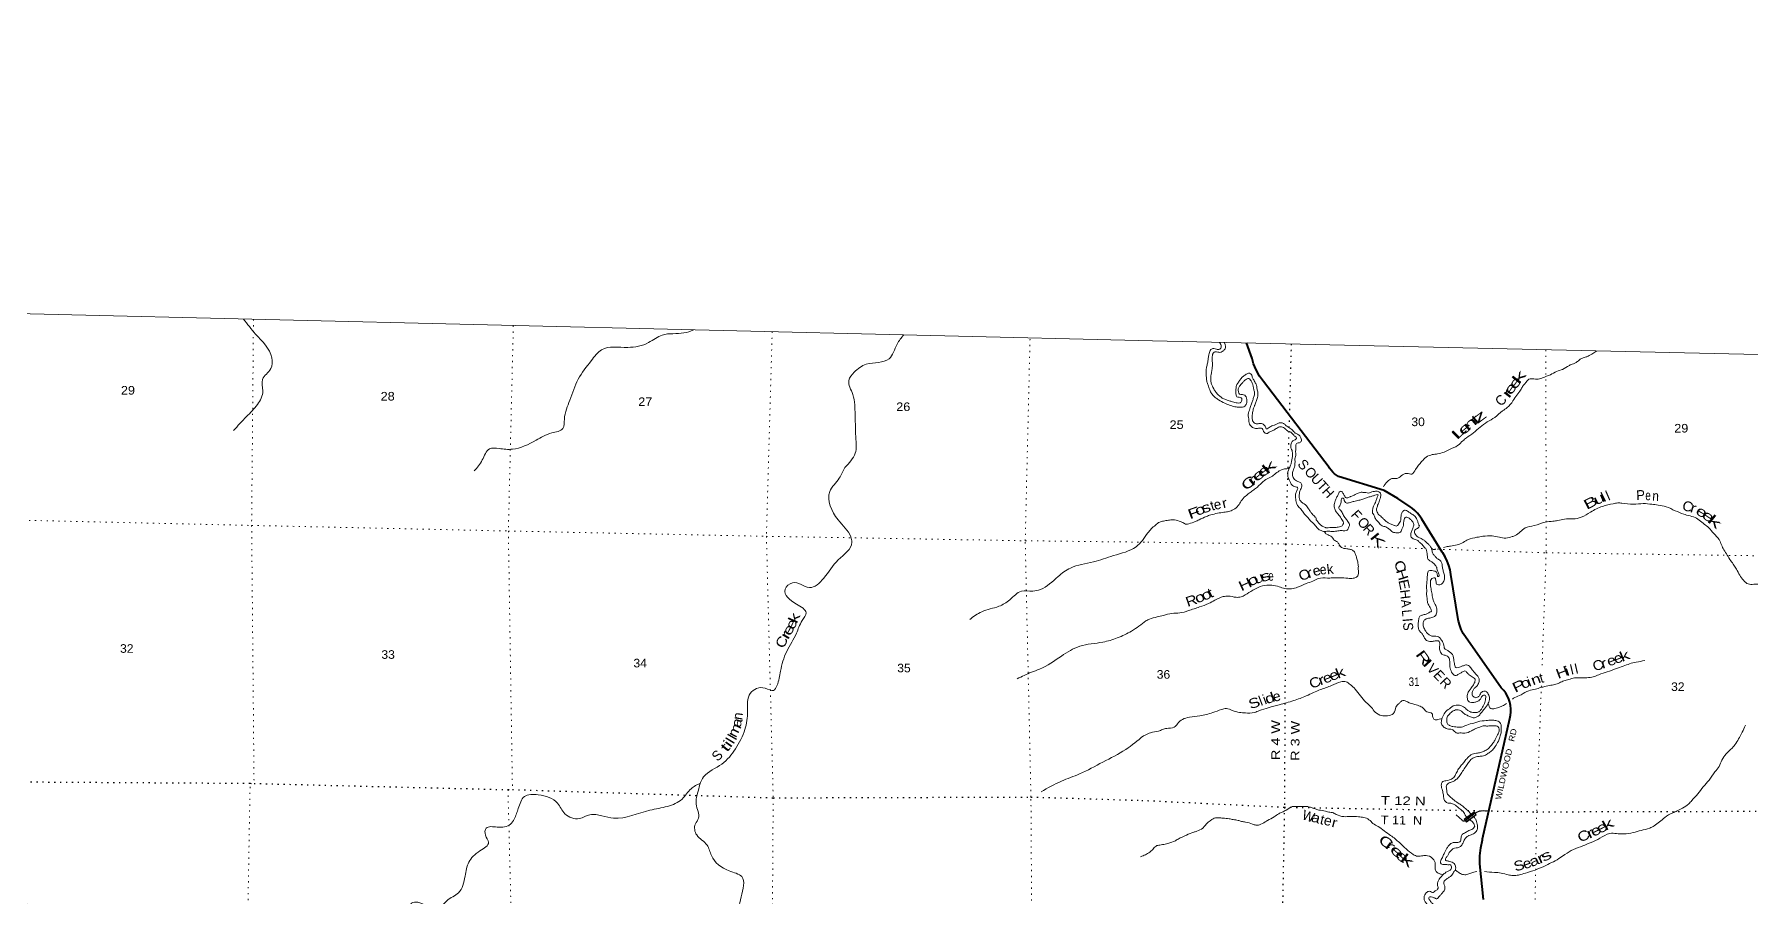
# Model space of a CAD drawing. Header units: feet. Extents: x -762378 to -505285, y -497909 to -353855.
# Drawn here: x -559610 to -524690, y -371398 to -353855 of the extents above; entities that cross this region are included whole.
import ezdxf
from ezdxf.enums import TextEntityAlignment as Align

# ---------------------------------------------------------------- set-up
doc = ezdxf.new("R2010")
doc.units = ezdxf.units.FT
doc.header["$LTSCALE"] = 80
doc.linetypes.add('DOTTED', pattern=[1.5, 0.3, -1.2])
for name, color, linetype, lineweight in [('26', 7, 'Continuous', 40), ('29', 7, 'Continuous', 25), ('31', 7, 'Continuous', 13), ('39', 7, 'Continuous', 13), ('4', 7, 'Continuous', 13), ('6', 7, 'DOTTED', 25), ('7', 7, 'DOTTED', 13)]:
    doc.layers.add(name, color=color, linetype=linetype, lineweight=lineweight)
doc.layers.add('27', color=7, linetype='Continuous')
doc.layers.add('41', color=7, linetype='Continuous')

msp = doc.modelspace()

# ---------------------------------------------------------------- linework, layer by layer
at = {"layer": '26'}
msp.add_lwpolyline([(-530128.16, -371455.82), (-530201.06, -370731.2), (-530200.7, -370565.7), (-530183.05, -370401.15), (-530148.3, -370239.34), (-530143.52, -370222.07), (-529588.8, -367774.01), (-529575.2, -367708.28), (-529568.54, -367641.49), (-529568.9, -367574.36), (-529576.27, -367507.65), (-529590.58, -367442.07), (-529611.67, -367378.34), (-529639.29, -367317.17), (-529673.17, -367259.22), (-529712.91, -367205.13), (-529758.09, -367155.49), (-529763.86, -367149.86), (-530539.95, -366045.92), (-530579.56, -365965.24), (-530610.52, -365880.87), (-530632.49, -365793.72), (-530638.94, -365756.72), (-530790.66, -364845.75), (-530804.86, -364751.77), (-530828.8, -364659.8), (-530862.23, -364570.83), (-530904.77, -364485.84), (-530955.96, -364405.76), (-530968.8, -364388.27), (-531383.77, -363719.26), (-531423.42, -363656.03), (-531469.46, -363597.3), (-531521.38, -363543.7), (-531578.62, -363495.82), (-531615.9, -363469.65), (-531869.56, -363299.98), (-532145.43, -363137.91), (-533072.97, -362848.63), (-533116.13, -362823.62), (-533156.45, -362794.24), (-533193.47, -362760.81), (-533226.79, -362723.69), (-533256.06, -362683.29), (-533264.28, -362670.13), (-534604.24, -360920.4), (-534682.87, -360805.65), (-534749.07, -360683.31), (-534802.12, -360554.72), (-534834.29, -360449.85), (-534944.43, -360132.71)], dxfattribs=at)
at = {"layer": '29'}
msp.add_line((-530011.63, -369655.11), (-530127.03, -369652.45), dxfattribs=at)
msp.add_lwpolyline([(-530127.03, -369652.45), (-530171.34, -369655.36), (-530220.3, -369664.96), (-530253.91, -369677.45), (-530295.02, -369699.85), (-530496.45, -369853.48), (-530516.98, -369861.87), (-530529.47, -369862.83), (-530535.23, -369860.91), (-530550.59, -369853.23), (-530563.07, -369843.62), (-530685.01, -369730.28)], dxfattribs=at)
at = {"layer": '31'}
for p, q in [((-530518.44, -369819.06), (-530315.98, -369672.39)), ((-530315.98, -369672.39), (-530271.98, -369733.12))]:
    msp.add_line(p, q, dxfattribs=at)
msp.add_lwpolyline([(-530271.98, -369733.12), (-530474.44, -369879.79), (-530518.44, -369819.06)], dxfattribs=at)
msp.add_lwpolyline([(-530507.27, -369820.84), (-530317.76, -369683.55), (-530283.14, -369731.33), (-530472.65, -369868.62)], close=True, dxfattribs=at)
at = {"layer": '39'}
for p, q in [((-535485.22, -360134.91), (-535494.84, -360121.32)), ((-535398.18, -360131.5), (-535401.29, -360122.45)), ((-532226.05, -363184.39), (-532223.08, -363178.23))]:
    msp.add_line(p, q, dxfattribs=at)
for points in [[(-555353.06, -359647.37), (-555109.92, -359952.27), (-554777.6, -360436.87), (-554797.86, -360653.51), (-554966.96, -360875.34), (-554961.38, -361106.53), (-555071.3, -361385.76), (-555293.1, -361630.7), (-555557.91, -361917.02)], [(-546194.06, -359868.72), (-546392.51, -359929.75), (-546835.54, -359973.54), (-547111.82, -360125.01), (-547537.81, -360223.38), (-548067.34, -360271.55), (-548278.67, -360494.58), (-548545.23, -360871.3), (-548714.24, -361296.09), (-548826.25, -361683.79), (-548858.06, -361874.08), (-549082.9, -361964.23), (-549401.33, -362112.88), (-549883.2, -362294.59), (-550154.29, -362281.38), (-550349.37, -362287.7), (-550496.45, -362513.97), (-550661.57, -362737.89)], [(-543120.99, -362664.78), (-542908.42, -362377.46), (-542896.1, -362052.16), (-542919.53, -361392.61), (-542957.65, -361180.89), (-543038.57, -360896.01), (-542930.83, -360729.27), (-542682.49, -360567.22), (-542220.06, -360455.48), (-542057.52, -360157.16), (-541921.9, -359967.54)], [(-535485.22, -360134.91), (-535478.77, -360150.02), (-535471.04, -360166.24), (-535461.57, -360196.56), (-535470.44, -360242.59), (-535523.06, -360267.68), (-535561.09, -360262.92), (-535614.98, -360247.81), (-535671.54, -360268.81), (-535707.08, -360346.46), (-535720.22, -360406.47), (-535729.58, -360478.61), (-535745.21, -360564.68), (-535762.74, -360644.7), (-535770.09, -360716.87), (-535767.44, -360791.25), (-535760.76, -360863.7), (-535748.13, -360940.29), (-535721.38, -361013.13), (-535687.06, -361110.22), (-535648.17, -361177.28), (-535583.18, -361242.83), (-535517.81, -361288.3), (-535388.72, -361359.11), (-535277.19, -361403.47), (-535155.41, -361435.98), (-535079.24, -361439.47), (-534982.57, -361419.26), (-534966.2, -361401.5), (-534938.83, -361331.72), (-534939.98, -361285.5), (-534955.03, -361230.96), (-534984.52, -361198.25), (-535030.38, -361183.29), (-535088.36, -361172.12), (-535109.56, -361125.5), (-535114.51, -361067.14), (-535089.44, -361013.39), (-535034.11, -360950.19), (-534993.15, -360904.78), (-534934.21, -360863.74), (-534901.97, -360856.34), (-534864.5, -360891.22), (-534833.45, -360948.07), (-534812.46, -361006.74), (-534799.69, -361075.29), (-534784.94, -361145.89), (-534798.49, -361227.99), (-534819.84, -361297.88), (-534843.23, -361369.75), (-534870.71, -361445.55), (-534889.76, -361499.42), (-534911.96, -361615.5), (-534903.12, -361679.95), (-534884.96, -361782.76), (-534855.65, -361825.52), (-534784.2, -361867.09), (-534701.97, -361868.69), (-534629.89, -361876.12), (-534587.14, -361951.29), (-534539.45, -361976.32), (-534472.57, -361939.46), (-534409.92, -361914.56), (-534338.91, -361871.75), (-534254.01, -361837.25), (-534218.03, -361843.97), (-534136.22, -361902.88)], [(-535398.18, -360131.5), (-535384.69, -360161.9), (-535373.88, -360228.4), (-535398.84, -360276.13), (-535443.59, -360309.41), (-535490.01, -360324.58), (-535534.02, -360317.69), (-535578.06, -360312.81), (-535604.28, -360320.34), (-535630.91, -360349.95), (-535637.3, -360369.92), (-535644.13, -360413.98), (-535647.54, -360490.25), (-535636.99, -360570.81), (-535641.63, -360604.87), (-535651.1, -360683.03), (-535664.65, -360765.13), (-535671.22, -360795.14), (-535674.23, -360849.32), (-535671.47, -360917.68), (-535654.68, -360986.3), (-535629.5, -361035.01), (-535623.71, -361047.17), (-535602.39, -361087.77), (-535573.16, -361134.54)], [(-532158.52, -363057.56), (-532143.47, -363031.48), (-532059.43, -362934.68), (-531966.29, -362888.28), (-531892.16, -362893.75), (-531800.81, -362835.26), (-531685.57, -362787.28), (-531583.48, -362799.32), (-531507.53, -362706.38), (-531384.24, -362548.07), (-531290.25, -362455.49), (-531166.95, -362405.66), (-531058.36, -362391.71), (-530927.23, -362352.08), (-530817.9, -362297.96), (-530651.97, -362220.84), (-530543.83, -362122.5), (-530474.57, -362065.59), (-530328.17, -361959.97), (-530193.63, -361844.07), (-530051.28, -361740.37), (-529897.09, -361646.95), (-529738.15, -361513.44), (-529644.67, -361448.97), (-529525.76, -361310.67), (-529447.37, -361193.67), (-529371.24, -361090.69), (-529329.8, -361019.18), (-529237.44, -360906.48), (-529204.69, -360870.96), (-529068.28, -360871.6), (-528959.69, -360857.65), (-528923.3, -360842.29), (-528763.64, -360779.11), (-528638.04, -360713.25), (-528516.9, -360671.42), (-528378.97, -360589.73), (-528298.09, -360555.15), (-528239.45, -360530.18), (-528182.45, -360485.09), (-528133.61, -360447.87), (-528054.92, -360423.29), (-527998.32, -360400.28), (-527901.06, -360347.94), (-527819.09, -360297.13)], [(-535573.16, -361134.54), (-535514.11, -361195.96), (-535484.47, -361220.64), (-535427.09, -361263.95), (-535387.24, -361278.79), (-535299.55, -361310.63), (-535231.7, -361330.03), (-535181.86, -361347.07), (-535135.85, -361354), (-535077.98, -361351.03), (-535061.22, -361342.65), (-535049.25, -361317.51), (-535039.67, -361276.81), (-535053.7, -361251.14), (-535097.56, -361236.22), (-535141.57, -361229.34), (-535160.96, -361192.8), (-535165.79, -361128.42), (-535162.78, -361074.24), (-535149.81, -360995.46), (-535119.88, -360942.78), (-535079.05, -360885.03), (-535029.81, -360825.72), (-534966.75, -360778.74), (-534903.99, -360747.82), (-534864.06, -360758.64), (-534840.51, -360787.22), (-534829.22, -360827.62), (-534801.42, -360884.12), (-534781.07, -360927.22), (-534743.95, -360991.87), (-534735.57, -361052.92), (-534718.81, -361125.96), (-534716.42, -361195.39), (-534739.33, -361283.38), (-534750.06, -361321.34), (-534777.53, -361397.14), (-534781.69, -361405.1), (-534802.79, -361460.93), (-534822.43, -361546.93), (-534829.52, -361605.05), (-534830.85, -361677.35), (-534804.03, -361746.17), (-534732.39, -361777.7), (-534656.04, -361771.15), (-534596.32, -361796.42), (-534566.79, -361827.13), (-534557.32, -361857.45), (-534545.66, -361877.77), (-534505.36, -361868.51), (-534434.28, -361821.68), (-534381.88, -361808.64)], [(-534381.88, -361808.64), (-534375.75, -361802.73), (-534327.18, -361779.57), (-534264.57, -361756.68), (-534224.49, -361759.47), (-534174.8, -361784.55), (-534129.45, -361827.62), (-534085.74, -361850.57), (-534004.66, -361914.43), (-533935.62, -361978.05), (-533889.87, -361999.03), (-533846.64, -362048.08), (-533835.2, -362080.45), (-533829.99, -362124.74), (-533872.81, -362162.08), (-533919.16, -362173.23), (-533939.55, -362190.91), (-533944.23, -362226.98), (-533945.56, -362299.27), (-533946.89, -362371.57), (-533943.81, -362421.85), (-533960.7, -362467.72), (-533961.63, -362517.93), (-533963.15, -362600.26), (-533974.32, -362662.32), (-533993.3, -362712.17), (-534010.75, -362788.17), (-533998.19, -362868.77), (-533933.27, -362938.34), (-533869.54, -362963.69), (-533828.2, -363006.68), (-533835.78, -363090.9), (-533858.65, -363134.65), (-533871.94, -363202.7), (-533875.36, -363278.97), (-533826.92, -363372.32), (-533771.4, -363407.55), (-533696.67, -363489.36), (-533653.81, -363558.5), (-533610.66, -363611.57), (-533549.63, -363675.04), (-533527.78, -363697.77)], [(-534138.14, -361904.16), (-534104.62, -361926.91), (-534043.44, -361949.83), (-533994.22, -362001.01), (-533954.78, -362037.94), (-533927.19, -362064.59), (-533943.75, -362092.39), (-534004.51, -362123.35), (-534041.72, -362182.89), (-534043.23, -362265.23), (-534016.49, -362338.07), (-534013.63, -362400.4), (-534014.55, -362450.6), (-534025.88, -362520.69), (-534041.21, -362590.71), (-534060.22, -362642.57), (-534095.84, -362724.24), (-534104.15, -362848.62), (-534067.75, -362941.74), (-534038.81, -363004.58), (-534013.3, -363035.21), (-533971.48, -363052.1), (-533931.63, -363066.94), (-533909.68, -363073.39), (-533914.54, -363119.5), (-533943.95, -363191.25), (-533947.63, -363281.58), (-533933.58, -363390.33), (-533896.66, -363455.33), (-533835.68, -363520.8), (-533782.87, -363594.15), (-533706.13, -363676), (-533649.2, -363743.41), (-533566.41, -363823.37), (-533497.7, -363905.06), (-533467.7, -363931.82)], [(-538283.84, -378818.76), (-538367.84, -378381.1), (-538242.11, -378323.22), (-537987.98, -378277.83), (-537833.14, -378065.77), (-537919.86, -377873.22), (-538089.97, -377731.32), (-538334.18, -377471.46), (-538279.96, -377370.01), (-538122.26, -377218.29), (-537871.75, -376943.75), (-537915.36, -376808.29), (-538074.38, -376716.84), (-538307.44, -376607.9), (-538389.52, -376383.28), (-538573.29, -376012.04), (-538729.45, -375876.43), (-538995.4, -375493.58), (-539197.52, -374824.59), (-539425.71, -374671.53), (-539544.67, -374691.37), (-539632.11, -374639.46), (-539578.5, -374465.66), (-539578.48, -374256.68), (-539695.94, -373886.7), (-539864.7, -373778.99), (-539966.55, -373744.89), (-539935.32, -373584.73), (-539955.47, -373483.87), (-540092.02, -373477.25), (-540205.07, -373398.73), (-540173.52, -373222.5), (-540351.29, -373164.85), (-540582.5, -373168.48), (-540706.3, -373230.42), (-540843.31, -373247.9), (-540849.1, -373131.24), (-540956.74, -373084.98), (-541282.22, -373078.76), (-541733.28, -373017.91), (-541955.61, -372770.52), (-542055.36, -372627.96), (-542199.49, -372701.56), (-542232.67, -373066.65), (-542281.85, -373322.93), (-542692.01, -373538.15), (-543006.72, -373598.46), (-543471.89, -373332.37), (-543893.94, -373018.87), (-544243.33, -372481.71), (-544350.5, -372306.85), (-544542.73, -371957.55), (-544814.31, -371865.96), (-545046.1, -371899.72), (-545223.24, -371809.93), (-545229.47, -371403.9), (-545217.45, -370990.18), (-545474.46, -370872.74), (-545834.26, -370562.45), (-545922.57, -370347.76), (-546133.67, -370142.78), (-546161.5, -369919.2), (-546094.92, -369801.91), (-546145.66, -369515.6), (-546115.27, -369295.14), (-545992.22, -368959.9), (-545621.39, -368699.71), (-545346.1, -368391.49), (-545151.52, -367995.32), (-545100.18, -367626.56), (-545044.89, -367261.89), (-544741.34, -367155.15), (-544571.42, -367202.6), (-544501.2, -367105.48), (-544427.15, -366809.49), (-544302.81, -366407.96), (-544104.76, -366039.99), (-543989.21, -365780.97), (-543907.74, -365621.76), (-544105.4, -365449.2), (-544334.68, -365145.41), (-544185.38, -365011.62), (-543841.59, -365110.61), (-543550.47, -364919.24), (-543255.86, -364547.08), (-542975.51, -364184.7), (-542997.56, -364077.78), (-543258.18, -363731.19), (-543425.93, -363155.29), (-543233.72, -362881.66), (-543120.99, -362664.78)], [(-534087.15, -362688.25), (-534171.56, -362696.64), (-534252.26, -362721.19), (-534355.84, -362789.48), (-534445.37, -362858.04), (-534552.66, -362910.19), (-534670.87, -363010.34), (-534746.44, -363083.2), (-534819.64, -363136.01), (-534890.83, -363188.86), (-534968.18, -363249.63), (-535056.27, -363348.36), (-535114.13, -363439.64), (-535213.99, -363524.07), (-535308.95, -363560.39), (-535407.59, -363578.56), (-535538.35, -363598.11), (-535675.37, -363632.35), (-535764.22, -363662.01), (-535911.95, -363731.45), (-535990.87, -363768.08), (-536120.03, -363809.75), (-536174.4, -363820.75), (-536241.99, -363787.29), (-536319.65, -363755.64), (-536441.54, -363729.16), (-536538.02, -363739.33), (-536634.62, -363755.53), (-536713.24, -363776.1), (-536798.65, -363838.71), (-536886.33, -363915.35), (-536952.41, -363993.17)], [(-533527.78, -363697.77), (-533530.32, -363715.59), (-533501.16, -363766.38), (-533481.63, -363794.89), (-533444.19, -363831.78), (-533396.65, -363864.84), (-533346.89, -363885.9), (-533332.96, -363892.2), (-533282.86, -363895.19), (-533218.5, -363886.4), (-533166.32, -363885.41), (-533124.17, -363884.22), (-533079.94, -363879.05), (-533035.63, -363869.87), (-533003.21, -363852.42), (-532984.68, -363826.67), (-532971.98, -363790.76), (-532993.23, -363746.15), (-533018.48, -363701.46), (-533049.79, -363658.66), (-533069.4, -363634.18), (-533100.79, -363595.39), (-533124.33, -363566.81), (-533145.65, -363526.22), (-533159.06, -363491.81), (-533166.01, -363433.41), (-533159.4, -363401.4), (-533144.33, -363345.45), (-533129.69, -363313.59), (-533117.07, -363281.69), (-533081.79, -363218.1), (-533071.21, -363188.17), (-533044.47, -363152.53), (-533010.38, -363153.19), (-532994.7, -363173.59), (-532977.17, -363202.05), (-532959.72, -363234.54), (-532938.29, -363269.11), (-532922.47, -363281.47), (-532884.4, -363284.22), (-532837.83, -363261.02), (-532823.72, -363257.28), (-532789.36, -363243.88), (-532758.99, -363228.41), (-532708.41, -363205.28), (-532637.62, -363174.52), (-532595.43, -363171.33), (-532567.39, -363173.88), (-532519.34, -363178.84), (-532463.33, -363187.96), (-532433.06, -363178.51), (-532429.02, -363176.58), (-532394.66, -363163.19), (-532342.3, -363152.15), (-532310.14, -363148.76), (-532272.15, -363155.53), (-532236.42, -363176.32), (-532220.67, -363192.69), (-532215.58, -363243.01), (-532224.38, -363285.03), (-532241.35, -363334.92), (-532262.55, -363396.78), (-532279.3, -363434.63), (-532292, -363470.54), (-532302.77, -363510.51), (-532295.56, -363554.84), (-532278.29, -363597.36), (-532252.85, -363632.01), (-532217.19, -363656.81), (-532181.76, -363693.66), (-532134.45, -363738.78), (-532075.13, -363786.14), (-532021.47, -363813.3), (-531955.77, -363840.7), (-531933.52, -363849.54)], [(-533467.7, -363931.82), (-533428.33, -363950.61), (-533378.49, -363967.65), (-533292.1, -363961.3), (-533216.01, -363968.81), (-533109.5, -363958.83), (-533019.07, -363950.55), (-532946.87, -363951.96), (-532902.49, -363938.76), (-532863.16, -363873.23), (-532852.62, -363845.32), (-532885.23, -363764.32), (-532932.18, -363699.13), (-532982.98, -363625.82), (-533029.56, -363540.53), (-533068.89, -363497.58), (-533066.44, -363473.52), (-533051.85, -363443.67), (-533035.17, -363409.85), (-533019.65, -363329.8), (-533006.88, -363289.87), (-532982.85, -363292.34), (-532963.35, -363322.86), (-532949.94, -363357.27), (-532908.42, -363390.22), (-532837.97, -363377.53), (-532761.36, -363356.93), (-532662.64, -363334.74), (-532577.9, -363308.27), (-532507.22, -363283.53), (-532430.57, -363260.92), (-532363.98, -363240.12), (-532309.5, -363223.1), (-532273.37, -363221.8), (-532286.36, -363273.78), (-532313.88, -363351.59), (-532363.94, -363455.07), (-532383.39, -363531.03), (-532382.54, -363593.32), (-532355.16, -363632.03), (-532334.14, -363688.68), (-532287.16, -363751.87), (-532226.28, -363823.37), (-532188.77, -363856.25), (-532114.87, -363873.76), (-532071.19, -363898.71), (-532017.82, -363941.94), (-531956.47, -363987.33), (-531906.44, -363994.33), (-531834.13, -363989.72), (-531803.57, -363964.2), (-531784.67, -363918.36), (-531759.64, -363866.62), (-531754.74, -363818.5), (-531745.72, -363764.44), (-531734.54, -363702.38), (-531703.94, -363674.85), (-531683.96, -363679.26), (-531652.1, -363691.93), (-531600.7, -363733.11), (-531555.54, -363786.22), (-531544.17, -363822.6), (-531550.85, -363858.63), (-531568.01, -363918.57), (-531595.37, -363988.34), (-531602.83, -364066.54), (-531557.6, -364115.64), (-531477.9, -364145.32), (-531426.53, -364188.5), (-531357.53, -364254.13), (-531334.02, -364284.73), (-531292.72, -364329.73), (-531277.64, -364382.25), (-531274.07, -364406.43), (-531267.31, -364474.86), (-531248.48, -364541.52), (-531216.83, -364566.24), (-531165.25, -364597.38), (-531143.52, -364615.89), (-531108.05, -364650.73), (-531086.55, -364681.28), (-531076.93, -364703.57), (-531071.76, -364749.87), (-531046.51, -364794.56), (-531038.93, -364818.81), (-531029.46, -364849.13), (-531038.11, -364883.11), (-531044.2, -364887.01), (-531065.44, -364842.4), (-531090.52, -364787.67), (-531124.35, -364772.95), (-531180.32, -364761.82), (-531248.84, -364778.56), (-531263.76, -364826.48), (-531274.19, -364956.86), (-531282.17, -365063.17), (-531280.46, -365187.76)], [(-530939.7, -364295.33), (-530884.54, -364279.42), (-530793.99, -364265.12), (-530663.16, -364241.55), (-530537.82, -364189.76), (-530438.44, -364131.43), (-530259.07, -364086.71), (-530140.34, -364066.93), (-529951.6, -364058.55), (-529803.6, -364083.53), (-529669.57, -364104.23), (-529544.6, -364072.51), (-529480.02, -364051.67), (-529280.56, -363896.86), (-529093.09, -363848.28), (-528871.16, -363780.29), (-528712.28, -363759.28), (-528615.76, -363747.1), (-528480.8, -363717.58), (-528304.13, -363710.98), (-528137.05, -363680.09), (-527946.5, -363573.31), (-527705.67, -363459.48), (-527487.96, -363403.46), (-527393.37, -363387.23), (-527311.23, -363392.84), (-527074.84, -363411.51), (-526874.03, -363401.37), (-526699.74, -363414.81), (-526573.66, -363431.33), (-526411.77, -363464.62), (-526224.7, -363546.61), (-526051.45, -363616.28), (-525997.64, -363635.41), (-525851.87, -363672.4), (-525633.9, -363819.28), (-525543.02, -363895.38), (-525442.81, -364009.83), (-525332.73, -364132.51), (-525284.59, -364241.92), (-525234.23, -364339.33), (-525168.04, -364449.1), (-525093.95, -364565.05), (-525031.36, -364652.65), (-524980.67, -364731.99), (-524910.8, -364859.91), (-524834.44, -364961.84), (-524739.51, -365036.01), (-524627.28, -365042.22), (-524460.98, -365053.49), (-524321.74, -365118.48), (-524147.6, -365248.44), (-524013.52, -365375.6), (-523867.67, -365517.05), (-523752.84, -365599.65), (-523682.71, -365713.51), (-523634.13, -365798.83), (-523552.13, -365920.96), (-523489.21, -365990.49), (-523369.59, -366030.99), (-523242.53, -366103.78), (-523171.12, -366147.36), (-523094.64, -366243.27), (-523054.12, -366330.44), (-522987.08, -366394.02), (-522861.26, -366424.6)], [(-531933.52, -363849.54), (-531899.91, -363857.86), (-531855.09, -363820.56), (-531826.27, -363780.95), (-531807.3, -363731.09), (-531804.37, -363680.93), (-531799.32, -363624.78), (-531772.14, -363565.04), (-531719.4, -363533.93), (-531671.6, -363552.94), (-531620.17, -363592.11), (-531546.78, -363637.74), (-531489.77, -363701.12), (-531470.6, -363749.71), (-531447.68, -363812.43), (-531438.14, -363838.73), (-531430.41, -363854.96), (-531442.96, -363882.84), (-531471.49, -363906.39), (-531510, -363927.73), (-531528.68, -363961.52), (-531531.31, -363995.62), (-531511.85, -364028.14), (-531472.52, -364071.09), (-531410.94, -364104.44), (-531335.51, -364148.09), (-531290.13, -364189.15), (-531240.77, -364232.3), (-531201.55, -364281.28), (-531176.59, -364342.03), (-531155.93, -364418.77), (-531116.68, -364465.74), (-531073.45, -364514.8), (-531008.08, -364560.27), (-530970.94, -364613.22), (-530964.03, -364673.62), (-530949.47, -364754.26), (-530926.88, -364835.06), (-530916.29, -364913.61), (-530945.96, -364999.41), (-530990.97, -365046.75), (-531039.25, -365053.85), (-531081.11, -365038.97), (-531088.81, -364994.19), (-531098.39, -364955.88), (-531103.18, -364922.36), (-531175.3, -364924.63), (-531207.04, -365014.41), (-531193.22, -365135.22), (-531173.16, -365244.09), (-531147.31, -365365.12), (-531137.87, -365397.45), (-531106.86, -365456.31), (-531078.33, -365541.24), (-531082.04, -365633.58), (-531107.07, -365685.32), (-531173.92, -365720.18), (-531264.53, -365738.5), (-531321.17, -365763.51), (-531350.32, -365821.2), (-531345.97, -365911.69), (-531307.23, -365986.77)], [(-536952.41, -363993.17), (-537194.83, -364278.94), (-537654.56, -364459.06), (-538061.04, -364587.95), (-538531.74, -364711.59), (-538782.36, -364887.66), (-539141.18, -365150.08), (-539294.53, -365181.31), (-539527.71, -365182.89), (-539762.26, -365359.27), (-539983.86, -365489.67), (-540335.75, -365601.52), (-540579.95, -365757.61)], [(-533369.54, -363966.98), (-533343.02, -364002.49), (-533285.53, -364039.77), (-533214, -364077.33), (-533168.95, -364136.46), (-533099.57, -364182.01), (-533064.4, -364232.92), (-533015.33, -364292.13), (-532907.52, -364320.35), (-532831.54, -364333.88), (-532775.83, -364359.08), (-532734.79, -364418.13), (-532711.94, -364484.87), (-532691.33, -364563.62), (-532673.09, -364662.41), (-532672.53, -364740.77), (-532669.96, -364819.16), (-532685, -364873.11), (-532709.55, -364898.75), (-532776.17, -364921.56), (-532888.51, -364921.38), (-533048.8, -364910.22), (-533201.33, -364913.27), (-533297.66, -364915.41), (-533488.44, -364925.75), (-533599.78, -364979.83), (-533735.07, -365027.42), (-533911.03, -365104.34), (-534031.91, -365132.12), (-534168.32, -365131.47), (-534283.97, -365093.06), (-534429.81, -365060.08), (-534536.14, -365060.02), (-534709.53, -365106.86), (-534818.94, -365164.99), (-534975.14, -365258.37), (-535056.14, -365298.98), (-535160.6, -365306.99), (-535322.68, -365283.74), (-535419.16, -365293.92), (-535591.07, -365368.91), (-535722.68, -365434.65), (-535902.5, -365503.46), (-536128.6, -365579.41), (-536306, -365626.18), (-536464.66, -365635.14), (-536637.94, -365675.95), (-536764.91, -365707.63), (-536922.19, -365750.77), (-536993.38, -365786.17)], [(-531179.41, -364329.27), (-531118.24, -364333.13), (-531094.55, -364328.94)], [(-531280.46, -365187.76), (-531283.72, -365255.99), (-531271.31, -365344.63), (-531256.94, -365435.31), (-531223.88, -365492.2), (-531200.7, -365540.86), (-531183.51, -365587.4), (-531222.09, -365612.77)], [(-536993.38, -365786.17), (-537284.24, -365993.32), (-537576.4, -366134.44), (-537869.47, -366219.27), (-538339.39, -366302.74), (-538713.08, -366502.58), (-539156.4, -366769.42), (-539322.43, -366832.56), (-539614.43, -366965.64)], [(-531222.09, -365612.77), (-531275.57, -365640.69), (-531352.19, -365664.64), (-531409.66, -365683.79), (-531438.39, -365731.68), (-531452.76, -365827.46), (-531452.76, -365908.87), (-531433.6, -365980.71), (-531390.5, -366033.38), (-531352.19, -366081.27), (-531330.54, -366127.7)], [(-531330.54, -366127.7), (-531314.35, -366155.38), (-531244.98, -366200.92), (-531184.92, -366208.12), (-531108.42, -366193.54), (-531028.42, -366207.15), (-531014.98, -366239.56), (-531015.72, -366279.72), (-531020.84, -366339.89), (-531000.3, -366422.65), (-530970.96, -366463.4), (-530923.2, -366484.42), (-530861.36, -366503.71), (-530820.36, -366564.77), (-530812.11, -366661.36), (-530796.17, -366776.17), (-530733.88, -366879.84), (-530684.12, -366900.9), (-530645.57, -366877.55), (-530596.88, -366848.36), (-530536.13, -366817.4), (-530503.78, -366803.97), (-530458.32, -366841.02), (-530417.02, -366886.02), (-530375.43, -366914.95), (-530335.72, -366937.82), (-530298.25, -366972.71), (-530299.14, -367020.9), (-530330.44, -367086.58), (-530381.99, -367161.92), (-530423.13, -367217.36), (-530454.88, -367307.14), (-530452.06, -367371.48), (-530444.63, -367403.77), (-530401.14, -367438.77), (-530345.17, -367449.9), (-530302.91, -367442.69), (-530242.33, -367421.78), (-530205.75, -367396.37), (-530174.9, -367354.79), (-530148.01, -367311.12), (-530095.65, -367300.08), (-530077.93, -367318.51), (-530078.41, -367344.62), (-530085.28, -367390.69), (-530096.42, -367450.74), (-530125.57, -367508.42), (-530160.85, -367572.02), (-530195.75, -367615.54), (-530254.54, -367648.54), (-530322.84, -367653.24), (-530400.72, -367633.64), (-530456.24, -367598.41), (-530533.31, -367534.63), (-530585.04, -367511.52), (-530711.35, -367507.05), (-530820.9, -367573.22), (-530910.7, -367655.84), (-530964.77, -367759.25), (-530979.84, -367815.2), (-530983.03, -367879.43), (-530955.77, -367924.15), (-530888.51, -367975.69), (-530834.58, -367988.79), (-530746.64, -368006.57), (-530681.53, -368066.1), (-530605.33, -368067.59), (-530503.09, -368071.59), (-530371.81, -368023.92), (-530284.72, -367979.42), (-530175.61, -367937.35), (-530089.08, -367922.96), (-530063.08, -367927.49), (-530014.88, -367924.41), (-529918.54, -367922.27), (-529850.43, -367927.62), (-529812.95, -367962.5), (-529805.89, -368014.87), (-529829.21, -368082.71), (-529879.23, -368184.19), (-529918.63, -368253.73), (-529982.32, -368334.86), (-530033.46, -368388.1), (-530114.6, -368436.74), (-530183.34, -368465.53), (-530269.84, -368477.91), (-530380.84, -368513.92), (-530466.52, -368590.59), (-530526.08, -368665.77)], [(-531307.23, -365986.77), (-531274.03, -366035.63), (-531246.39, -366060.27), (-531192.8, -366091.45), (-531154.81, -366098.22), (-531096.61, -366097.34), (-531040.72, -366112.5), (-531009.08, -366137.22), (-530975.91, -366188.09), (-530950.58, -366228.76), (-530941.07, -366257.07), (-530928.15, -366317.59), (-530914.77, -366354.01), (-530867.2, -366385.07), (-530811.68, -366420.3), (-530758.42, -366469.55), (-530737.47, -366530.23), (-530726.66, -366596.73), (-530717.7, -366655.16), (-530712.43, -366695.44), (-530691.15, -366738.04), (-530643.01, -366738.98), (-530592.55, -366721.89), (-530535.95, -366698.88), (-530469.47, -366684.11), (-530398.02, -366725.68), (-530370.57, -366760.36), (-530339.22, -366801.15), (-530288.19, -366862.41), (-530242.99, -366913.52), (-530213.87, -366966.31), (-530219.25, -367040.54), (-530264.78, -367115.99), (-530311.76, -367161.28), (-530342.77, -367210.89), (-530357.95, -367272.87), (-530346.59, -367309.26), (-530313.05, -367340.04), (-530283.15, -367350.67), (-530236.73, -367335.5), (-530197.81, -367292.07), (-530179.06, -367254.26), (-530136.32, -367220.95), (-530066.2, -367226.33), (-530030.99, -367275.23), (-530000.53, -367364.21), (-530028.45, -367464.11), (-530104.69, -367573.12), (-530178.63, -367666.09), (-530231.85, -367723.31), (-530290.6, -367754.31), (-530354.77, -367753.06), (-530422.44, -367723.61), (-530496.05, -367690.04), (-530563.23, -367634.49), (-530616.83, -367603.31), (-530717.21, -367607.38), (-530804.59, -367667.95), (-530855.84, -367727.22), (-530873.48, -367813.26), (-530858.73, -367883.86), (-530815.2, -367916.85), (-530749.39, -367938.22), (-530687.33, -367945.46), (-530573.06, -367949.69), (-530465.92, -367905.58), (-530322.75, -367866.18), (-530240.01, -367839.67), (-530069.03, -367814.88), (-529960.55, -367806.95), (-529874.42, -367814.65), (-529792.87, -367852.4), (-529769.73, -367903.07), (-529763.04, -367975.52), (-529768.64, -368061.8), (-529790.33, -368149.76), (-529824.01, -368235.49), (-529888.21, -368344.73), (-529943.69, -368415.97), (-530012.88, -368468.86), (-530081.95, -368515.72), (-530178.7, -368539.95), (-530251.08, -368548.59), (-530339.88, -368576.99), (-530417.49, -368651.81), (-530471.04, -368727.11), (-530535.02, -368824.3), (-530594.85, -368913.53), (-530656.46, -368990.67), (-530717.55, -369039.71), (-530766.16, -369064.87), (-530824.69, -369083.82), (-530881.92, -369140.96), (-530871.55, -369231.57), (-530858.96, -369310.16), (-530829.43, -369340.87), (-530748.54, -369414.76)], [(-529536.13, -367378.03), (-529488.62, -367346.07), (-529359.16, -367288.32), (-529205.19, -367206.95), (-529070.19, -367175.43), (-528959.26, -367143.44), (-528878.68, -367124.92), (-528755.75, -367095.18), (-528703.46, -367088.16), (-528606.6, -367057.91), (-528511.53, -367015.57), (-528416.68, -366985.27), (-528362.24, -366970.26), (-528243.4, -366944.45), (-528173.25, -366947.83), (-528024.69, -366942.69), (-527891.96, -366925.19), (-527780.85, -366883.16), (-527607.27, -366826.28), (-527437.55, -366761.28), (-527284.13, -366710.03), (-527152.82, -366660.36), (-527017.78, -366626.83), (-526846.69, -366596.02)], [(-530968.53, -367775.68), (-530997.22, -367778.7), (-531053.67, -367793.68), (-531121.9, -367794.35), (-531157.1, -367745.46), (-531173.78, -367670.8), (-531279.52, -367638.61), (-531342.51, -367573.1), (-531413.85, -367525.5), (-531525.49, -367487.17), (-531673.01, -367436.08), (-531736.66, -367406.71), (-531801.21, -367425.54), (-531842.06, -367464.92), (-531911.69, -367541.91), (-531924.87, -367603.93), (-531960.22, -367671.54), (-532081.47, -367719.4), (-532201.73, -367713.04), (-532330.86, -367644.23), (-532403.32, -367548.4), (-532513.78, -367445.81), (-532631.7, -367312.93), (-532735.5, -367176.31), (-532838.08, -367081.9), (-532921.31, -367026.04), (-533029.64, -367025.94), (-533217.63, -367102.63), (-533441.83, -367184.64), (-533731.09, -367313.6), (-533987.64, -367409.04), (-534282.1, -367493.7), (-534503.89, -367553.66), (-534683.52, -367612.44), (-534786.54, -367650.61), (-534971.3, -367661.07), (-535089.44, -367648.72), (-535237.18, -367609.68), (-535356.84, -367571.19), (-535455.52, -367591.37), (-535633.18, -367652.19), (-535899.23, -367719.32), (-536108.4, -367747.39), (-536249.63, -367790.84), (-536351.57, -367879.25), (-536419.12, -367952.26), (-536571.98, -367973.39), (-536654.65, -367995.88), (-536735.53, -368030.47), (-536898.6, -368061.44), (-537007.86, -368111.54), (-537048.63, -368126.77)], [(-530029.35, -367470.07), (-529976.23, -367569.59), (-529898.02, -367571.12), (-529787.05, -367537.12), (-529698.03, -367496.67), (-529658.94, -367471.29)], [(-530106.92, -370882.87), (-529903.35, -370905.75), (-529767.13, -370916.44), (-529621.39, -370955.44), (-529527.29, -370965.31), (-529410.78, -370957.54), (-529269.62, -370918.11), (-529077.92, -370857.56), (-528899.96, -370780.67), (-528740.08, -370705.44), (-528594.13, -370623.91), (-528468.16, -370537.98), (-528293.73, -370434.91), (-528107.86, -370364.2), (-527934.02, -370293.26), (-527757.92, -370208.3), (-527555.52, -370111.8), (-527423.16, -370114.38), (-527274.83, -370121.29), (-527077.7, -370092.99), (-526920.42, -370049.85), (-526743.01, -370003.09), (-526653.85, -369954.6), (-526544.11, -369878.4), (-526438.08, -369786.05), (-526275.87, -369692.78), (-526184.85, -369652.37), (-526077.48, -369596.2), (-525951.48, -369508.26), (-525888.09, -369443.2), (-525765.2, -369306.99), (-525654.2, -369162.5), (-525537.34, -369026.17), (-525417.91, -368859.75), (-525331.57, -368746.92), (-525277.09, -368621.43), (-525190.49, -368494.55), (-525069.91, -368374.36), (-524991.96, -368281.46), (-524919.44, -368156.31), (-524861.36, -368052.98), (-524798.57, -367911.58)], [(-537044.76, -368125.41), (-537405.21, -368404.38), (-537870.43, -368660.76), (-538343.35, -368898.89), (-538712.04, -369048.6), (-539128.23, -369263.71)], [(-530526.08, -368665.77), (-530585.57, -368736.93), (-530645.29, -368820.14), (-530693.08, -368909.61), (-530748.71, -368988.88), (-530894.1, -369040.28), (-530966.82, -369066.99), (-530984.01, -369128.93), (-530961.98, -369239.85), (-530941.51, -369326.63), (-530936.31, -369370.92), (-530919.56, -369441.56), (-530862.25, -369488.88), (-530792.21, -369498.28), (-530722.43, -369521.74), (-530672.92, -369556.86), (-530609.67, -369608.31), (-530536.54, -369668), (-530495.76, -369741.11), (-530409.86, -369832.84)], [(-546059.29, -369087.5), (-546248.14, -369202.18), (-546431.07, -369411.69), (-546729.41, -369560.72), (-547084.65, -369638.34), (-547823.39, -369799.07), (-548061.66, -369752.32), (-548306.43, -369729.57), (-548516.97, -369807.94), (-548814.55, -369709.82), (-548963.17, -369495.99), (-549359.85, -369325.65), (-549637.93, -369362.54), (-549763.14, -369601.29), (-549847.82, -369822.73), (-549924.1, -369921.74), (-550190.59, -369982.97), (-550418.17, -370006.76), (-550432.9, -370145.13), (-550367.39, -370291.06), (-550543.63, -370466.54), (-550771.15, -370695.3), (-550847.02, -370981.2), (-550978.15, -371318.3), (-551220.51, -371482.47), (-551416.8, -371655.56), (-551644.37, -371574.86), (-551934.96, -371531.13), (-552006.23, -371682.49), (-552067.8, -371956.61), (-552168.24, -372161.67), (-552329.76, -372303.27), (-552372.59, -372543.59), (-552392.91, -372866.72), (-552534.85, -373139.31), (-552650.28, -373287.82), (-552674.78, -373411.94), (-552811.04, -373598.23), (-552915.96, -373827.32), (-553077.47, -373864.42), (-553235.06, -374114.61), (-553522.47, -374322.13), (-553802.8, -374475.52), (-554205.65, -374624.57), (-554449.47, -374760.58), (-554665.34, -374802.68), (-555083.53, -374913.26), (-555184.7, -375051.99), (-555440.53, -375185.76), (-555654.85, -375147.51), (-556052.37, -374812.38), (-556381.61, -374480.56), (-556776.2, -374306.25), (-557398.83, -374075.33), (-558074.27, -373769.06), (-558463.38, -373311.51), (-558664.67, -373118.78), (-559218.1, -372531.5), (-559562.26, -371827.65), (-559948.78, -371235.52), (-560098.31, -370860.92), (-560457.98, -370751.57), (-560812.21, -370776.96), (-561218.92, -370813.41), (-561582.46, -370800.44), (-561834.53, -370739.36)], [(-530748.54, -369414.76), (-530651.57, -369486.96), (-530588.1, -369526.37), (-530510.99, -369588.14), (-530447.86, -369645.62), (-530390.77, -369704.99), (-530325.14, -369771.35)], [(-530948.72, -370952.04), (-530985.33, -370940.91), (-531045.12, -370919.66), (-531109.78, -370836.03), (-531106.48, -370765.79), (-531136.46, -370650.7), (-531265.26, -370563.81), (-531361.56, -370563.95), (-531466.1, -370575.97), (-531555.68, -370538.07), (-531698.07, -370426.81), (-531838.13, -370297.52), (-531922.99, -370221.54), (-532016.03, -370153.43), (-532144.68, -370058.52), (-532269.47, -369971.71), (-532374.61, -369907.39), (-532455.46, -369831.48), (-532560.97, -369787.24), (-532669.04, -369773.08), (-532835.42, -369765.82), (-532969.9, -369769.22), (-533121.54, -369724.08), (-533201.13, -369688.38), (-533299.17, -369674.42), (-533341.03, -369659.54), (-533474.99, -369634.83), (-533552.79, -369611.21), (-533648.5, -369579.22), (-533718.43, -369563.79), (-533818.7, -369561.84), (-533933.09, -369563.63), (-534015.39, -369566.04), (-534139.05, -369635.95), (-534224.1, -369678.49), (-534288.86, -369709.37), (-534386.35, -369773.76), (-534518.11, -369847.53), (-534568.84, -369878.68), (-534684.26, -369936.7), (-534754.6, -369943.36), (-534826.39, -369919.87), (-534968.07, -369878.94), (-535050.11, -369867.29), (-535119.93, -369845.84), (-535215.94, -369829.91), (-535301.87, -369812.16), (-535428.07, -369801.67), (-535512.15, -369791.99), (-535554.27, -369791.17), (-535651.23, -369827.45), (-535789.86, -369947.29), (-535839.03, -370002.58), (-535956.53, -370064.57), (-536021.15, -370087.42), (-536170.67, -370144.77), (-536213.23, -370168.05), (-536320.4, -370214.18), (-536395.5, -370260.92), (-536546.94, -370314.22), (-536605.4, -370329.15), (-536708.05, -370347.24), (-536788.67, -370367.77), (-536856.19, -370438.77), (-536915.38, -370493.87), (-537004.62, -370546.37), (-537049.11, -370565.59), (-537104.28, -370585.58)], [(-530325.14, -369771.35), (-530319.87, -369776.68), (-530284.63, -369823.57), (-530254.32, -369920.59), (-530250.04, -370015.09), (-530289.48, -370086.64), (-530374.67, -370137.21), (-530421.09, -370152.38), (-530469.85, -370185.58), (-530517.13, -370246.93), (-530548.47, -370314.62), (-530591.73, -370376.05), (-530654.38, -370400.95), (-530712.72, -370409.86), (-530777.64, -370448.77), (-530833.12, -370520.01), (-530858.19, -370573.76)], [(-530551, -370125.74), (-530557.09, -370129.64), (-530571.72, -370161.49), (-530582.45, -370199.45), (-530589.4, -370249.54), (-530589.51, -370255.56), (-530608, -370279.31), (-530628.28, -370290.97), (-530674.48, -370294.09), (-530716.63, -370295.27), (-530744.78, -370298.74), (-530791.28, -370317.93), (-530832.16, -370359.31), (-530869.19, -370408.81), (-530883.78, -370438.66), (-530910.89, -370494.38), (-530927.49, -370524.19), (-530946.24, -370562), (-530962.95, -370597.83), (-530983.82, -370641.62), (-530998.71, -370687.53), (-530987.46, -370729.94), (-530953.59, -370742.65), (-530925.51, -370743.2), (-530871.36, -370744.26), (-530827.28, -370747.12), (-530799.2, -370747.67), (-530785.53, -370768.03), (-530776.36, -370814.41), (-530817.43, -370865.84), (-530872.06, -370890.89), (-530908.64, -370916.29), (-530963.75, -370967.45), (-531012.92, -371022.74), (-531039.84, -371068.42), (-531063.16, -371136.27), (-531059.82, -371172.49), (-531046.41, -371206.9), (-531059.18, -371246.83), (-531107.98, -371282.04), (-531146.64, -371311.42), (-531180.66, -371306.74), (-531230.46, -371287.69), (-531285.13, -371314.75), (-531324.34, -371374.25), (-531335.55, -371438.32), (-531320.44, -371488.83), (-531279.32, -371543.87), (-531237.91, -371582.85), (-531182.57, -371628.12), (-531143.76, -371699.19), (-531112.86, -371764.08), (-531049.79, -371825.57), (-530979.82, -371838.99), (-530920.03, -371860.24), (-530838.03, -371873.9), (-530804.42, -371900.67), (-530788.97, -371933.11), (-530787.44, -371959.25), (-530784.06, -371993.47), (-530787.44, -372067.73), (-530790.33, -372115.89), (-530799.28, -372165.94), (-530820.22, -372213.74), (-530879.01, -372246.75), (-530948.94, -372231.32), (-531002.76, -372212.19), (-531076.74, -372198.7), (-531119.11, -372211.94), (-531175.75, -372236.95), (-531206.9, -372294.6), (-531219.79, -372340.55), (-531246.97, -372400.29), (-531272.18, -372462.07), (-531291.23, -372515.94), (-531290.19, -372568.19), (-531249.04, -372621.22), (-531191.58, -372660.51), (-531148.28, -372705.55), (-531110.77, -372738.42), (-531083.5, -372783.15), (-531078.38, -372831.46), (-531117.52, -372886.95), (-531178.46, -372927.95), (-531209.99, -373005.68), (-531195.87, -373110.42), (-531137.04, -373183.88), (-531015.22, -373214.38), (-530981.54, -373237.14), (-530939.98, -373268.08), (-530888.61, -373311.27), (-530850.06, -373396.39), (-530810.95, -373451.39), (-530745.92, -373514.94), (-530729.8, -373619.71), (-530741.38, -373703.86), (-530732.76, -373780.37)], [(-530409.86, -369832.84), (-530393.29, -369841.54), (-530338.06, -369892.84), (-530305.3, -369965.8), (-530328.11, -370005.53), (-530407.1, -370046.18), (-530475.99, -370083), (-530551, -370125.74)], [(-530858.19, -370573.76), (-530878.57, -370591.44), (-530891.01, -370613.3), (-530899.56, -370641.25), (-530891.9, -370661.49), (-530859.96, -370670.15), (-530828.03, -370678.81), (-530790.07, -370687.58), (-530742.35, -370710.61), (-530708.81, -370741.4), (-530692.06, -370812.03), (-530703.01, -370862.04), (-530725.55, -370887.72), (-530746.16, -370917.45), (-530773.08, -370963.13), (-530825.97, -371002.28), (-530876.81, -371039.45), (-530917.55, -371072.81), (-530930.06, -371098.68), (-530923.08, -371155.07), (-530910.04, -371209.56), (-530927.38, -371279.53), (-530949.92, -371305.21), (-530986.87, -371350.69), (-531036, -371403.98), (-531090.85, -371441.08), (-531108.71, -371430.68), (-531136.57, -371418.09), (-531190.42, -371400.97), (-531234.65, -371406.13), (-531239.18, -371434.17), (-531211.92, -371478.89), (-531192.42, -371509.41), (-531147, -371548.46), (-531083.45, -371583.85), (-531052.18, -371628.66), (-531026.81, -371667.32), (-530970.96, -371684.48), (-530895.38, -371720.1), (-530813.86, -371759.86), (-530742.44, -371803.44), (-530691.48, -371868.72), (-530688.69, -371935.06), (-530686.16, -372015.47), (-530687.65, -372095.79), (-530702.94, -372163.8), (-530708.88, -372268.14), (-530747.43, -372291.5), (-530787.8, -372304.77), (-530902.11, -372302.55), (-530986.41, -372304.92), (-531039, -372328), (-531099.57, -372348.92), (-531133.03, -372422.6), (-531138.3, -372490.8), (-531105.58, -372565.76), (-531080.73, -372632.54), (-531040.02, -372709.67), (-531022.82, -372756.21), (-531001.98, -372822.91), (-531015.54, -372905.01), (-531054.45, -372948.45), (-531117.59, -372999.45), (-531118.73, -373061.7), (-531103.25, -373092.13), (-531043.68, -373125.44), (-530964.05, -373159.13), (-530874.66, -373207.08), (-530830.98, -373232.04), (-530769.88, -373291.48), (-530732.93, -373354.48), (-530680.15, -373429.84), (-530660.02, -373534.69), (-530663.32, -373604.94), (-530667.1, -373701.29), (-530635.08, -373814.41), (-530572.61, -373908.04), (-530495.29, -373957.76), (-530424.99, -373953.1), (-530370.1, -373913.99), (-530345.37, -373878.32), (-530330.81, -373850.47), (-530323.72, -373792.36), (-530312.77, -373742.35), (-530272.81, -373642.68), (-530219.93, -373603.53), (-530139.56, -373597.07), (-530038.02, -373639.22), (-529926.9, -373705.67), (-529855.41, -373745.23), (-529822.21, -373794.09), (-529799.62, -373874.89), (-529798.17, -373905.05), (-529824.98, -373944.71), (-529867.84, -373984.05), (-529915.34, -374057.45), (-529918.82, -374137.74)], [(-530698.52, -370856.35), (-530647.37, -370891.25), (-530573.99, -370936.88), (-530484.08, -370956.71)], [(-530484.08, -370956.71), (-530405.31, -370928.11), (-530324.53, -370899.55), (-530264.65, -370889)]]:
    msp.add_spline(points, degree=3, dxfattribs=at)
at = {"layer": '4'}
msp.add_lwpolyline([(-757851.71, -353854.74), (-726285.32, -354875.48), (-694717.56, -355852.8), (-663148.48, -356786.69), (-631578.15, -357677.16), (-600006.62, -358524.19), (-568433.95, -359327.81), (-536860.21, -360087.99), (-505285.47, -360804.75), (-508303.39, -497908.54), (-540066.74, -497187.5), (-571829.06, -496422.78), (-603590.3, -495614.36), (-635350.39, -494762.27)], dxfattribs=at)
at = {"layer": '6'}
msp.add_line((-534038.76, -360153.8), (-534085.79, -361850.53), dxfattribs=at)
for points in [[(-534088.08, -361933.37), (-534151.58, -364223.78), (-534176.08, -369576.97), (-534276.39, -374798.1), (-534377.99, -380198), (-534433.73, -385504.37), (-534496.64, -390764.4), (-534619.07, -396097.6), (-534746.45, -401372.44), (-534794.98, -405875.3)], [(-565477.37, -368913.57), (-560500.67, -369050.09), (-560405.16, -369058.6), (-555220.23, -369091.23), (-555139.9, -369094.78), (-549973.24, -369220.63), (-549882.38, -369219.23), (-544577.46, -369386.78), (-539333.29, -369370.31), (-537078.91, -369438.41)], [(-537078.91, -369438.41), (-534176.08, -369576.97), (-530566.25, -369643.09)], [(-530448.23, -369645.25), (-529041.99, -369671.01), (-523781.53, -369657.03), (-518569.63, -369774.68), (-513278.52, -369839.64), (-508055.26, -369993.68), (-505490.18, -370104.96)]]:
    msp.add_lwpolyline(points, dxfattribs=at)
at = {"layer": '7'}
for points in [[(-555151.28, -359652.9), (-555189.18, -363845.11), (-555139.9, -369094.78)], [(-549864.72, -359780.14), (-549965.62, -363958.86), (-549882.38, -369219.23)], [(-544598.12, -359905.71), (-544715.82, -364067.09), (-544577.46, -369386.78), (-544615.31, -375088.92), (-544605.45, -380402.14), (-544700.3, -385725.42), (-544752.72, -390932.96), (-545062.25, -396340.56), (-545203.09, -401042.14)], [(-540005.87, -405753.54), (-539858.63, -401368.18), (-539817.22, -396175.4), (-539625.94, -390958.46), (-539490.32, -385605.82), (-539398.75, -380244.3), (-539301.99, -374718.1), (-539333.29, -369370.31), (-539449.61, -364157.54), (-539351.47, -360029.59)], [(-528857.93, -360273.75), (-528850.25, -364387.38), (-528936.66, -366768.51)], [(-565388.74, -363600.22), (-560318.23, -363729.14), (-555189.18, -363845.11), (-549965.62, -363958.86), (-544715.82, -364067.09), (-539449.61, -364157.54), (-536956.09, -364186.98)], [(-536956.09, -364186.98), (-534151.58, -364223.78), (-531300.07, -364319.71)], [(-531183.09, -364323.64), (-528851.64, -364402.08), (-523585.66, -364475.93), (-518382.46, -364521.09), (-513231.21, -364663.68), (-507952.8, -364764.55), (-505374.88, -364866.93)], [(-528949.09, -367111.13), (-529041.99, -369671.01), (-529058.63, -370536.31)], [(-555851.27, -401939.36), (-555831.85, -401519.75), (-555651.57, -396295.2), (-555425.48, -391044.76), (-555258.57, -385736.93), (-555523.28, -380402.77), (-555323.68, -375067.42), (-555220.23, -369091.23)], [(-549973.24, -369220.63), (-549824.48, -375166.34), (-549784.18, -380568.56), (-549797.26, -383220.81), (-550009.63, -385889.35), (-550028.12, -391109.59), (-550367, -396371.94), (-550445.33, -401595.44), (-550518.92, -405504.3)], [(-529064.31, -370831.77), (-529140.67, -374803.78), (-529149.92, -375402.9)]]:
    msp.add_lwpolyline(points, dxfattribs=at)

# ---------------------------------------------------------------- texts
at = {"layer": '27', "width": 1.15}
msp.add_text('WILDWOOD   RD', height=120, rotation=77.233, dxfattribs=at).set_placement((-529771.53, -369432.16))
at = {"layer": '41'}
for s, rotation, width, p in [('k', 51.638, 2, (-529326.37, -360888.47)), ('r', 52.782, 1.9, (-529560.78, -361209.04)), ('e', 56.111, 1.6, (-529497.6, -361113.38)), ('e', 53.562, 1.7, (-529406.37, -360999.32)), ('e', 38.841, 1.8, (-530447.89, -361942.39)), ('n', 40.776, 1.95, (-530339.39, -361849.38)), ('t', 40.849, 1.8, (-530224.48, -361763.15)), ('z', 37.07, 2.05, (-530147.21, -361708.74)), ('L', 44.067, 2.05, (-530560.84, -362016.41)), ('F', 19.828, 1.5, (-535985.89, -363681.24)), ('o', 25.244, 1.35, (-535856.13, -363616.33)), ('s', 19.282, 1.4, (-535741.42, -363573.5)), ('r', 14.013, 1.15, (-535371.12, -363485.88)), ('e', 61.509, 1.45, (-544181.38, -366014.18)), ('k', 66.139, 1.5, (-544058.93, -365765.82)), ('e', 65.777, 1.3, (-544117, -365892.74)), ('C', 64.681, 1.2, (-544315.06, -366258.45)), ('r', 59.931, 1.65, (-544241.23, -366120.54)), ('C', 23.837, 1.2, (-533516.05, -367129.97)), ('r', 20.37, 1.35, (-533390.93, -367081.19)), ('e', 19.814, 1.2, (-533273.06, -367035.72)), ('e', 22.071, 1.25, (-533135.67, -366981.88)), ('k', 21.479, 1.4, (-533002.46, -366931.84)), ('S', 19.847, 1.3, (-534757.44, -367549.13)), ('d', 18.254, 1.35, (-534442.93, -367450.59)), ('e', 15.002, 1.05, (-534310.56, -367416.68)), ('m', 63.56, 1.2, (-545277.14, -368056.33)), ('a', 74.192, 1.2, (-545222.73, -367883.51)), ('t', 52.051, 1.7, (-545477.98, -368423.58)), ('i', 54.836, 1.5, (-545419.4, -368341.93)), ('l', 58.746, 1.25, (-545365.95, -368275.32)), ('l', 60.492, 1.2, (-545321.59, -368198.1)), ('W', 341.523, 0.95, (-533718.56, -369854.24)), ('a', 343.556, 1.2, (-533563.68, -369886.62)), ('e', 345.484, 1.05, (-533314.01, -369945.54)), ('r', 346.18, 1.15, (-533178.18, -369986.72)), ('C', 26.363, 1.25, (-528047.43, -370248.65)), ('r', 26.619, 1.55, (-527913.6, -370192.94)), ('e', 25.891, 1.35, (-527804.02, -370140.94)), ('e', 27.748, 1.4, (-527673.84, -370075.43)), ('k', 29.255, 1.65, (-527547.28, -370009.27)), ('s', 25.65, 1.6, (-528809.79, -370647.24)), ('S', 16.472, 1.2, (-529374.55, -370857.37)), ('e', 18.439, 1.15, (-529210.81, -370814.34)), ('a', 22.382, 1.35, (-529059.33, -370759.88)), ('r', 24.353, 1.45, (-528922.5, -370702.6))]:
    msp.add_text(s, height=200, rotation=rotation, dxfattribs=dict(at, width=width)).set_placement(p, align=Align.CENTER)
for s, rotation, p in [('C', 47.416, (-529699.76, -361365.39)), ('t', 16.568, (-535615.33, -363536.88)), ('e', 11.758, (-535519.02, -363514.53)), ('l', 20.733, (-534625.35, -367506.34)), ('i', 20.507, (-534544.77, -367479.27)), ('n', 81.902, (-545201.28, -367737.55)), ('S', 45.462, (-545646.01, -368595.2)), ('t', 346.1, (-533427.73, -369925.89))]:
    msp.add_text(s, height=200, rotation=rotation, dxfattribs=at).set_placement(p, align=Align.CENTER)
for s, rotation, width, p in [('e', 39.245, 1.8, (-534746.72, -362973.36)), ('e', 37.248, 1.75, (-534645.31, -362890.63)), ('k', 39.619, 2.05, (-534533.4, -362820.67)), ('C', 38.752, 1.55, (-534961.93, -363150.59)), ('r', 38.501, 1.95, (-534837.33, -363058.84)), ('l', 26.402, 1.1, (-527672.66, -363371.27)), ('B', 27.773, 1.55, (-528025.07, -363532.43)), ('u', 25.846, 1.5, (-527834.27, -363439.88)), ('e', 359.355, 0.75, (-526833.79, -363332.37)), ('n', 357.281, 0.9, (-526694.44, -363340.94)), ('C', 340.533, 1.1, (-526103.64, -363514.81)), ('r', 342.848, 1.25, (-525936.61, -363567.18)), ('e', 330.876, 1.45, (-525827.75, -363602.8)), ('e', 326.214, 1.6, (-525705.22, -363671.88)), ('k', 320.939, 2, (-525587.73, -363760.87)), ('K', 309.147, 1.75, (-532452.19, -364086.46)), ('C', 295.8, 1.25, (-531961.41, -364610.55)), ('H', 24.397, 1.35, (-535053.87, -365188.24)), ('o', 30.171, 1.5, (-534871.67, -365098.94)), ('u', 22.717, 1.4, (-534757.05, -365045.93)), ('s', 21.834, 1.5, (-534620.13, -365005.18)), ('e', 0.685, 0.75, (-534505.31, -364970.81)), ('C', 22.972, 1.15, (-533839.14, -364984.96)), ('r', 22.137, 1.4, (-533689.69, -364926.6)), ('e', 15.41, 1.1, (-533575.89, -364881.43)), ('e', 7.06, 0.9, (-533445.2, -364849.07)), ('H', 287.513, 1.2, (-531910, -364764.06)), ('R', 18.566, 1.2, (-536147.15, -365505.23)), ('o', 25.503, 1.35, (-535950.52, -365439.3)), ('o', 25.043, 1.35, (-535815.63, -365385.32)), ('t', 25.78, 1.25, (-535681.9, -365327.93)), ('E', 281.959, 1.2, (-531857.89, -364963.12)), ('A', 275.604, 0.9, (-531806.82, -365361.26)), ('L', 275.303, 0.9, (-531788.21, -365567.83)), ('S', 273.417, 0.95, (-531763.21, -365821.6)), ('R', 306.17, 1.6, (-531520.31, -366470.2)), ('I', 312.412, 1.75, (-531382.21, -366667.27)), ('C', 19.315, 1.1, (-527864.75, -366817.64)), ('r', 19.585, 1.35, (-527705.21, -366765.75)), ('e', 20.352, 1.2, (-527575.52, -366716.68)), ('e', 20.875, 1.2, (-527438.24, -366667.92)), ('k', 22.185, 1.45, (-527308.11, -366624.63)), ('P', 25.521, 1.45, (-529484.33, -367253.94)), ('o', 21.401, 1.25, (-529326.37, -367175.84)), ('n', 20.29, 1.3, (-529119.16, -367101.81)), ('H', 20.757, 1.3, (-528608.88, -366971)), ('C', 323.718, 1.5, (-532283.19, -370281.38)), ('r', 322.369, 1.95, (-532151.35, -370385.54)), ('e', 317.213, 1.95, (-532052.38, -370458.02)), ('e', 318.33, 1.9, (-531950.21, -370561.45)), ('k', 322.688, 1.95, (-531841.85, -370658.35))]:
    msp.add_text(s, height=200, rotation=rotation, dxfattribs=dict(at, width=width)).set_placement(p)
for s, rotation, p in [('S', 312.04, (-533923.1, -362608.19)), ('O', 312.04, (-533784.03, -362762.43)), ('U', 312.04, (-533655.5, -362904.98)), ('T', 312.04, (-533528.41, -363046.76)), ('H', 312.04, (-533423.88, -363165.17)), ('l', 23.44, (-527584.73, -363341.9)), ('P', 2.677, (-527014.36, -363330.59)), ('F', 312.04, (-532836.88, -363640.04)), ('O', 312.04, (-532706.69, -363786.55)), ('R', 312.04, (-532593.7, -363925.2)), ('k', 7.245, (-533302.51, -364841.08)), ('H', 277.116, (-531830.69, -365163.36)), ('I', 275.303, (-531772.8, -365741.61)), ('V', 312.412, (-531294.11, -366768.48)), ('l', 13.001, (-528243.35, -366864.83)), ('E', 313.541, (-531160.75, -366901.8)), ('R', 313.831, (-531030.87, -367048.94)), ('i', 20.409, (-529192.67, -367128.19)), ('t', 16.186, (-528955.81, -367053.85)), ('i', 18.848, (-528418.29, -366909.7)), ('l', 13.084, (-528336.19, -366884.31))]:
    msp.add_text(s, height=200, rotation=rotation, dxfattribs=at).set_placement(p)
at = {"layer": '6'}
for s, rotation, width, p in [('R 4 W', 89.738, 1.25, (-534268.71, -368618.87)), ('R 3 W', 89.738, 1.25, (-533872.03, -368633.27)), ('T 12 N', 358.951, 1.3, (-532214.82, -369524.85)), ('T 11  N', 358.951, 1.1, (-532218.6, -369921.36))]:
    msp.add_text(s, height=175, rotation=rotation, dxfattribs=dict(at, width=width)).set_placement(p)
at = {"layer": '7'}
for s, width, p in [('29', 1.1, (-557848.41, -361183.7)), ('28', 1.1, (-552564.22, -361304.81)), ('27', 1.1, (-547323.48, -361415.83)), ('26', 1.1, (-542074.35, -361518.41)), ('25', 1.1, (-536512.92, -361883.07)), ('30', 1.05, (-531593.36, -361825.24)), ('29', 1.1, (-526245.53, -361955.57)), ('32', 1.05, (-557865.98, -366436.67)), ('33', 1.05, (-552548.9, -366559.12)), ('34', 1.05, (-547420.69, -366733.79)), ('35', 1.05, (-542053.07, -366833.7)), ('36', 1.05, (-536773.73, -366963.66)), ('31', 0.85, (-531648.61, -367112.88)), ('32', 1.05, (-526308.8, -367213.09))]:
    msp.add_text(s, height=175, dxfattribs=dict(at, width=width)).set_placement(p)

doc.saveas('drawing.dxf')
